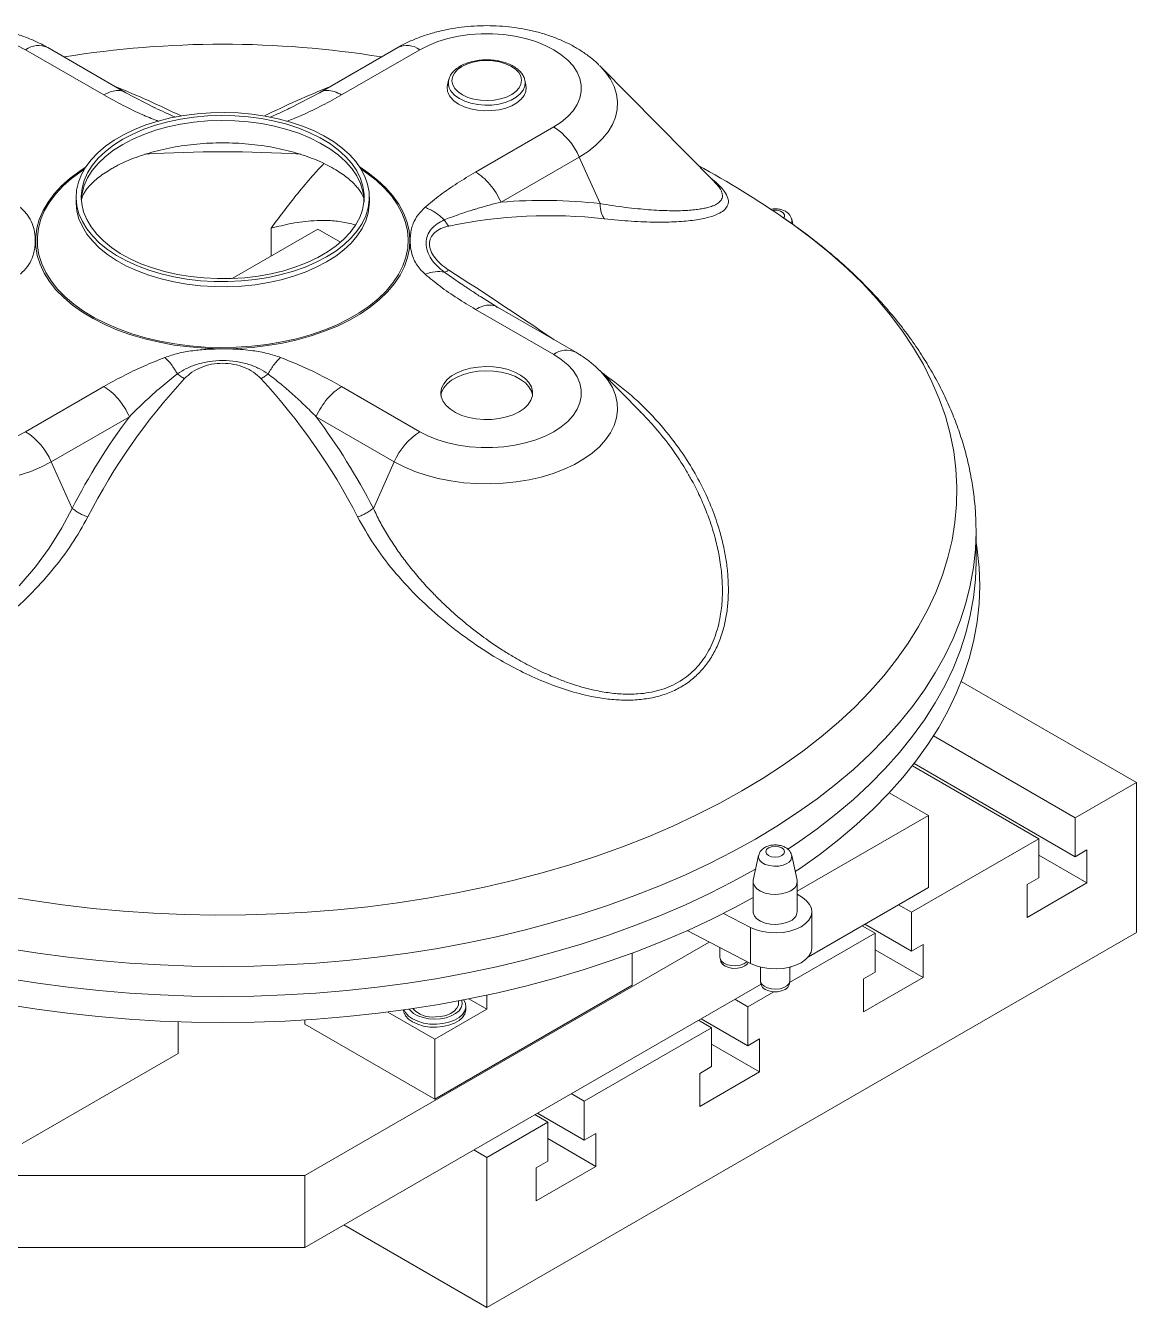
# Model space of a CAD drawing. Header units: millimetres. Extents: x -21 to 4031, y 177 to 2811.
# Drawn here: x 3017.8 to 3320, y 2146.4 to 2495.3 of the extents above; entities that cross this region are included whole.
import ezdxf

# ---------------------------------------------------------------- set-up
doc = ezdxf.new("R2010")
doc.units = ezdxf.units.MM

msp = doc.modelspace()

# ---------------------------------------------------------------- linework, layer by layer
at = {"color": 7, "linetype": 'Continuous', "lineweight": 15}
for p, q in [((3039.06, 2476.46), (3017.79, 2488.74)), ((3045.08, 2477.04), (3023.79, 2489.33)), ((3119.06, 2489.33), (3097.77, 2477.04)), ((3125.06, 2488.74), (3103.78, 2476.46)), ((3174.18, 2484.21), (3174.02, 2484.38)), ((3205.31, 2452.68), (3174.18, 2484.21)), ((3132.52, 2478.3), (3132.52, 2478.22)), ((3132.89, 2480.42), (3132.6, 2479.08)), ((3153.58, 2480.65), (3153.64, 2480.42)), ((3153.93, 2479.08), (3153.64, 2480.42)), ((3154.02, 2478.22), (3154.02, 2478.3)), ((3044.88, 2477.09), (3045.03, 2476.99)), ((3052.99, 2472.91), (3044.91, 2477.13)), ((3097.94, 2477.13), (3089.87, 2472.91)), ((3097.96, 2477.09), (3097.82, 2476.99)), ((3053.03, 2472.89), (3052.66, 2473.07)), ((3089.97, 2472.96), (3089.66, 2472.82)), ((3140.2, 2455.43), (3161.48, 2467.71)), ((3147.16, 2447.24), (3168.43, 2459.52)), ((3168.43, 2459.52), (3174.12, 2446.85)), ((3031.52, 2448.63), (3031.52, 2447.25)), ((3111.32, 2447.25), (3111.32, 2448.63)), ((3226.22, 2442.67), (3226.25, 2442.57)), ((3226.54, 2441.22), (3226.25, 2442.57)), ((3097.3, 2439.93), (3073.96, 2426.45)), ((3084.58, 2440.15), (3084.58, 2432.58)), ((3103.51, 2436.35), (3097.3, 2439.93)), ((3141.65, 2421.46), (3141.47, 2421.58)), ((3146.05, 2418.75), (3141.57, 2421.52)), ((3161.48, 2405.79), (3140.2, 2418.07)), ((3146.03, 2418.7), (3146.17, 2418.6)), ((3167.48, 2406.38), (3146.19, 2418.67)), ((3174.18, 2401.27), (3174.02, 2401.43)), ((3185.24, 2390.06), (3174.18, 2401.27)), ((3017.79, 2384.76), (3039.06, 2397.04)), ((3103.78, 2397.04), (3125.06, 2384.76)), ((3024.74, 2376.57), (3046.01, 2388.85)), ((3096.83, 2388.85), (3118.11, 2376.57)), ((3024.74, 2376.57), (3030.43, 2363.9)), ((3118.11, 2376.57), (3112.41, 2363.9)), ((3276.42, 2357.54), (3276.42, 2357.65)), ((3276.42, 2349.38), (3276.42, 2357.54)), ((3276.62, 2353.35), (3276.42, 2354.62)), ((3272.41, 2316.77), (3320.04, 2289.28)), ((3264.86, 2301.95), (3303.43, 2279.68)), ((3259.12, 2293.83), (3293.53, 2273.97)), ((3259.55, 2294.4), (3303.43, 2269.07)), ((3320.04, 2289.28), (3303.43, 2279.68)), ((3320.04, 2248.45), (3320.04, 2289.28)), ((3252.8, 2286.46), (3263.47, 2280.3)), ((3263.47, 2280.3), (3227.76, 2259.68)), ((3263.47, 2260.7), (3263.47, 2280.3)), ((3303.43, 2269.07), (3303.43, 2279.68)), ((3293.53, 2273.97), (3258.88, 2253.97)), ((3293.53, 2273.97), (3293.53, 2263.35)), ((3217.26, 2269.41), (3215.8, 2262.7)), ((3227.71, 2262.7), (3226.25, 2269.41)), ((3293.53, 2269.47), (3306.61, 2261.92)), ((3306.61, 2270.9), (3303.43, 2269.07)), ((3306.61, 2261.92), (3306.61, 2270.9)), ((3215.76, 2262.27), (3215.76, 2254.1)), ((3227.76, 2254.1), (3227.76, 2262.27)), ((3293.53, 2263.35), (3290.34, 2261.52)), ((3290.34, 2252.53), (3306.61, 2261.92)), ((3290.34, 2261.52), (3290.34, 2252.53)), ((3229.2, 2257.96), (3227.76, 2258.89)), ((3230.79, 2241.84), (3263.47, 2260.7)), ((3231.76, 2244.31), (3231.76, 2254.1)), ((3255.34, 2256.01), (3258.88, 2253.97)), ((3258.88, 2243.35), (3258.88, 2253.97)), ((3207.66, 2253.65), (3215.08, 2249.81)), ((3246.15, 2250.7), (3258.88, 2243.35)), ((3143.27, 2146.4), (3320.04, 2248.45)), ((3197.83, 2248.94), (3215.08, 2240.01)), ((3215.08, 2249.81), (3215.08, 2240.01)), ((3248.98, 2248.25), (3225.67, 2234.8)), ((3245.44, 2250.29), (3248.98, 2248.25)), ((3248.98, 2248.25), (3248.98, 2237.64)), ((3203.8, 2245.85), (3093.77, 2182.33)), ((3206.72, 2244.33), (3206.72, 2241.69)), ((3248.98, 2243.76), (3262.06, 2236.21)), ((3262.06, 2245.19), (3258.88, 2243.35)), ((3262.06, 2236.21), (3262.06, 2245.19)), ((3182.86, 2234.09), (3182.86, 2242.83)), ((3206.76, 2241.4), (3206.93, 2240.6)), ((3217.76, 2239.01), (3217.76, 2235.32)), ((3225.76, 2238.93), (3226.03, 2239.09)), ((3225.76, 2235.32), (3225.76, 2239.01)), ((3248.98, 2237.64), (3245.8, 2235.8)), ((3093.77, 2162.73), (3217.92, 2234.41)), ((3129.12, 2203.07), (3182.86, 2234.09)), ((3217.79, 2235.04), (3217.96, 2234.23)), ((3225.55, 2234.23), (3225.72, 2235.04)), ((3245.8, 2226.82), (3262.06, 2236.21)), ((3245.8, 2235.8), (3245.8, 2226.82)), ((3135.62, 2229.19), (3135.62, 2229.85)), ((3136.53, 2229.87), (3136.49, 2230.01)), ((3138.38, 2230.38), (3143.27, 2227.56)), ((3143.27, 2231.39), (3143.27, 2227.56)), ((3210.79, 2230.29), (3214.33, 2228.25)), ((3221.37, 2232.31), (3214.33, 2228.25)), ((3116.33, 2226.78), (3129.12, 2219.4)), ((3143.27, 2227.56), (3129.12, 2219.4)), ((3137.62, 2227.56), (3137.62, 2228.38)), ((3214.33, 2217.63), (3214.33, 2228.25)), ((3059.26, 2215.48), (3059.26, 2224.13)), ((3093.77, 2224.63), (3093.77, 2223.48)), ((3093.77, 2223.48), (3129.12, 2203.07)), ((3204.43, 2222.53), (3169.78, 2202.53)), ((3200.9, 2224.58), (3204.43, 2222.53)), ((3201.6, 2224.98), (3214.33, 2217.63)), ((3204.43, 2222.53), (3204.43, 2211.92)), ((3129.12, 2219.4), (3129.12, 2203.07)), ((3217.51, 2219.47), (3214.33, 2217.63)), ((3217.51, 2210.49), (3217.51, 2219.47)), ((3204.43, 2218.04), (3217.51, 2210.49)), ((3016.84, 2190.98), (3059.26, 2215.48)), ((3204.43, 2211.92), (3201.25, 2210.08)), ((3201.25, 2201.1), (3217.51, 2210.49)), ((3201.25, 2210.08), (3201.25, 2201.1)), ((3166.25, 2204.57), (3169.78, 2202.53)), ((3169.78, 2191.92), (3169.78, 2202.53)), ((3156.35, 2198.86), (3159.88, 2196.82)), ((3157.05, 2199.27), (3169.78, 2191.92)), ((3159.88, 2196.82), (3143.27, 2187.22)), ((3159.88, 2196.82), (3159.88, 2186.2)), ((3159.88, 2192.32), (3172.96, 2184.77)), ((3172.96, 2193.75), (3169.78, 2191.92)), ((3172.96, 2184.77), (3172.96, 2193.75)), ((3139.73, 2189.27), (3143.27, 2187.22)), ((3143.27, 2187.22), (3143.27, 2146.4)), ((3159.88, 2186.2), (3156.7, 2184.37)), ((3156.7, 2175.38), (3172.96, 2184.77)), ((3156.7, 2184.37), (3156.7, 2175.38)), ((3008.92, 2182.33), (3093.77, 2182.33)), ((3093.77, 2182.33), (3093.77, 2162.73)), ((3104.37, 2168.85), (3143.27, 2146.4)), ((3093.77, 2162.73), (3008.92, 2162.73))]:
    msp.add_line(p, q, dxfattribs=at)
at = {"color": 8, "linetype": 'Continuous', "lineweight": 15}
msp.add_line((3175.29, 2400.34), (3174.69, 2400.75), dxfattribs=at)
at = {"color": 7, "linetype": 'Continuous', "lineweight": 15, "flags": 128}
for points in [[(3161.48, 2467.71), (3163.54, 2469.05), (3165.31, 2470.53), (3166.75, 2472.12), (3167.85, 2473.8), (3168.6, 2475.54), (3168.97, 2477.33), (3168.97, 2479.12), (3168.6, 2480.9), (3167.85, 2482.65), (3166.75, 2484.32), (3165.31, 2485.91), (3163.54, 2487.39), (3161.48, 2488.74), (3159.15, 2489.93), (3156.59, 2490.95), (3153.84, 2491.78), (3150.93, 2492.42), (3147.91, 2492.85), (3144.82, 2493.06), (3141.71, 2493.06), (3138.62, 2492.85), (3135.6, 2492.42), (3132.7, 2491.78), (3129.94, 2490.95), (3127.38, 2489.93), (3125.06, 2488.74)], [(3017.79, 2488.74), (3015.46, 2489.93)], [(3134.58, 2478.17), (3134.01, 2479.2), (3133.8, 2480.26), (3133.95, 2481.33), (3134.46, 2482.36), (3135.31, 2483.31), (3136.47, 2484.15), (3137.88, 2484.84), (3139.5, 2485.36), (3141.27, 2485.69), (3143.12, 2485.81), (3144.97, 2485.72), (3146.75, 2485.43), (3148.4, 2484.94), (3149.86, 2484.27), (3151.06, 2483.45), (3151.96, 2482.52), (3152.52, 2481.5), (3152.74, 2480.43), (3152.58, 2479.36), (3152.07, 2478.33), (3151.22, 2477.38), (3150.07, 2476.54), (3148.65, 2475.85), (3147.03, 2475.33), (3145.26, 2475), (3143.42, 2474.88), (3141.57, 2474.97), (3139.78, 2475.26), (3138.13, 2475.75), (3136.68, 2476.42), (3135.48, 2477.24), (3134.58, 2478.17)], [(3132.89, 2480.42), (3132.92, 2480.55), (3133, 2480.81)], [(3153.93, 2479.08), (3154.01, 2478.55), (3153.9, 2477.4), (3153.43, 2476.29), (3152.62, 2475.25), (3151.49, 2474.31), (3150.07, 2473.5), (3148.43, 2472.86), (3146.61, 2472.41), (3144.67, 2472.15), (3142.69, 2472.11), (3140.73, 2472.27), (3138.85, 2472.65), (3137.13, 2473.21), (3135.61, 2473.95), (3134.35, 2474.84), (3133.4, 2475.84)], [(3099.64, 2432.34), (3096.87, 2430.89), (3093.88, 2429.59), (3090.7, 2428.46), (3087.34, 2427.51), (3083.84, 2426.74), (3080.24, 2426.17), (3076.55, 2425.79), (3072.83, 2425.61), (3069.09, 2425.64), (3065.37, 2425.86), (3061.7, 2426.29), (3058.12, 2426.91), (3054.66, 2427.73), (3051.34, 2428.73), (3048.2, 2429.9), (3045.26, 2431.24), (3042.56, 2432.73), (3040.1, 2434.36), (3037.93, 2436.12), (3036.04, 2437.98), (3034.47, 2439.94), (3033.23, 2441.98), (3032.31, 2444.07), (3031.75, 2446.2), (3031.53, 2448.36), (3031.66, 2450.52), (3032.14, 2452.66), (3032.97, 2454.77), (3034.13, 2456.82), (3035.62, 2458.8), (3037.43, 2460.69), (3039.53, 2462.47), (3041.92, 2464.14), (3044.56, 2465.66), (3047.45, 2467.04), (3050.54, 2468.26), (3053.81, 2469.3), (3057.24, 2470.16), (3060.8, 2470.83), (3064.44, 2471.31), (3068.15, 2471.59), (3071.89, 2471.66), (3075.63, 2471.54), (3079.32, 2471.21), (3082.95, 2470.68), (3086.48, 2469.96), (3089.87, 2469.05), (3093.1, 2467.97), (3096.14, 2466.71), (3098.97, 2465.29), (3101.55, 2463.73), (3103.87, 2462.04), (3105.9, 2460.23), (3107.63, 2458.31), (3109.04, 2456.31), (3110.12, 2454.24), (3110.86, 2452.13), (3111.26, 2449.98), (3111.3, 2447.82), (3110.99, 2445.67), (3110.34, 2443.54), (3109.34, 2441.46), (3108.01, 2439.44), (3106.36, 2437.51), (3104.4, 2435.67), (3102.16, 2433.94), (3099.64, 2432.34)], [(3044.2, 2464.35), (3041.7, 2462.76), (3039.48, 2461.03), (3037.55, 2459.2), (3035.94, 2457.26), (3034.67, 2455.24), (3033.73, 2453.16), (3033.15, 2451.04), (3032.93, 2448.9), (3033.06, 2446.75), (3033.55, 2444.62), (3034.4, 2442.53), (3035.59, 2440.5), (3037.12, 2438.54), (3038.97, 2436.68), (3041.12, 2434.92), (3043.55, 2433.3), (3046.24, 2431.82), (3049.17, 2430.49), (3052.31, 2429.34), (3055.62, 2428.36), (3059.09, 2427.58), (3062.66, 2426.99), (3066.32, 2426.6), (3070.03, 2426.42), (3073.75, 2426.45), (3077.45, 2426.68), (3081.09, 2427.12), (3084.64, 2427.76), (3088.07, 2428.59), (3091.34, 2429.61), (3094.43, 2430.81), (3097.3, 2432.17), (3099.93, 2433.69), (3102.3, 2435.35), (3104.37, 2437.13), (3106.14, 2439.02), (3107.58, 2441), (3108.69, 2443.05), (3109.45, 2445.15), (3109.85, 2447.29), (3109.9, 2449.44), (3109.58, 2451.58), (3108.91, 2453.69), (3107.89, 2455.75), (3106.53, 2457.75), (3104.84, 2459.67), (3102.84, 2461.48), (3100.55, 2463.17), (3097.98, 2464.72), (3095.17, 2466.13), (3092.13, 2467.37), (3088.9, 2468.43), (3085.51, 2469.31), (3081.99, 2470), (3078.36, 2470.49), (3074.68, 2470.78), (3070.96, 2470.85), (3067.25, 2470.72), (3063.57, 2470.39), (3059.97, 2469.85), (3056.48, 2469.11), (3053.12, 2468.18), (3049.94, 2467.07), (3046.96, 2465.79), (3044.2, 2464.35)], [(3108.78, 2456.73), (3111, 2455.25), (3113.54, 2453.27), (3115.79, 2451.18), (3117.72, 2448.99), (3119.34, 2446.71), (3120.61, 2444.36), (3121.54, 2441.96), (3122.12, 2439.52), (3122.34, 2437.06), (3122.21, 2434.6), (3121.72, 2432.15), (3120.88, 2429.74), (3119.69, 2427.37), (3118.16, 2425.07), (3116.3, 2422.86), (3114.13, 2420.74), (3111.66, 2418.73), (3108.91, 2416.85), (3105.89, 2415.11), (3102.63, 2413.52), (3099.16, 2412.1), (3095.49, 2410.84), (3091.65, 2409.77), (3087.67, 2408.89), (3083.57, 2408.2), (3079.39, 2407.72), (3075.15, 2407.43), (3070.89, 2407.35), (3066.63, 2407.48), (3062.41, 2407.82), (3058.24, 2408.35), (3054.18, 2409.09), (3050.23, 2410.02), (3046.43, 2411.14), (3042.8, 2412.44), (3039.38, 2413.9), (3036.18, 2415.53), (3033.23, 2417.31), (3030.54, 2419.22), (3028.15, 2421.26), (3026.05, 2423.4), (3024.28, 2425.64), (3022.83, 2427.96), (3021.73, 2430.34), (3020.97, 2432.76), (3020.57, 2435.21), (3020.53, 2437.67), (3020.84, 2440.13), (3021.51, 2442.56), (3022.52, 2444.95), (3023.88, 2447.28), (3025.58, 2449.54), (3027.59, 2451.71), (3029.92, 2453.78), (3032.53, 2455.72), (3034.07, 2456.73)], [(3125.06, 2384.76), (3127.38, 2383.57), (3129.94, 2382.55), (3132.7, 2381.72), (3135.6, 2381.08), (3138.62, 2380.65), (3141.71, 2380.44), (3144.82, 2380.44), (3147.91, 2380.65), (3150.93, 2381.08), (3153.84, 2381.72), (3156.59, 2382.55), (3159.15, 2383.57), (3161.48, 2384.76), (3163.54, 2386.11), (3165.31, 2387.58), (3166.75, 2389.17), (3167.85, 2390.85), (3168.6, 2392.6), (3168.97, 2394.38), (3168.97, 2396.17), (3168.6, 2397.96), (3167.85, 2399.7), (3166.75, 2401.38), (3165.31, 2402.97), (3163.54, 2404.44), (3161.48, 2405.79)], [(3152.11, 2390.17), (3153.47, 2391.11), (3154.54, 2392.16), (3155.29, 2393.31), (3155.7, 2394.51), (3155.74, 2395.74), (3155.43, 2396.95), (3154.76, 2398.11), (3153.77, 2399.19), (3152.47, 2400.16), (3150.91, 2400.99), (3149.13, 2401.65), (3147.18, 2402.13), (3145.12, 2402.41), (3143, 2402.49), (3140.89, 2402.36), (3138.85, 2402.03), (3136.94, 2401.5), (3135.21, 2400.79), (3133.71, 2399.93), (3132.49, 2398.93), (3131.57, 2397.82), (3130.99, 2396.65), (3130.77, 2395.43), (3130.9, 2394.21), (3131.39, 2393.02), (3132.23, 2391.89), (3133.38, 2390.86), (3134.81, 2389.96), (3136.49, 2389.21), (3138.36, 2388.64), (3140.37, 2388.26), (3142.47, 2388.07), (3144.59, 2388.1), (3146.67, 2388.33), (3148.66, 2388.77), (3150.48, 2389.38), (3152.11, 2390.17)], [(3130.81, 2394.7), (3130.99, 2395.5), (3131.57, 2396.68), (3132.49, 2397.79), (3133.71, 2398.78), (3135.21, 2399.65), (3136.94, 2400.36), (3138.85, 2400.88), (3140.89, 2401.22), (3143, 2401.35), (3145.12, 2401.27), (3147.18, 2400.99), (3149.13, 2400.51), (3150.91, 2399.84), (3152.47, 2399.01), (3153.77, 2398.05), (3154.76, 2396.97), (3155.43, 2395.8), (3155.73, 2394.7)], [(3015.46, 2383.57), (3017.79, 2384.76)], [(3227.2, 2265.03), (3228.62, 2265.99), (3233.99, 2269.8), (3239.08, 2273.74), (3243.88, 2277.8), (3248.39, 2281.97), (3252.6, 2286.24), (3256.49, 2290.62), (3260.07, 2295.07), (3263.33, 2299.62), (3266.26, 2304.23), (3268.86, 2308.91), (3271.12, 2313.65), (3273.04, 2318.44), (3274.61, 2323.27), (3275.84, 2328.14), (3276.72, 2333.02), (3277.25, 2337.93), (3277.42, 2342.85), (3277.25, 2347.76), (3276.72, 2352.67), (3276.62, 2353.35)], [(3225.22, 2271.13), (3227.86, 2272.89), (3233.2, 2276.69), (3238.26, 2280.61), (3243.04, 2284.65), (3247.53, 2288.8), (3251.72, 2293.05), (3255.59, 2297.4), (3259.16, 2301.84), (3262.4, 2306.36), (3265.32, 2310.95), (3267.9, 2315.61), (3270.15, 2320.33), (3272.06, 2325.09), (3273.63, 2329.9), (3274.85, 2334.74), (3275.72, 2339.6), (3276.25, 2344.49), (3276.42, 2349.38)], [(3223.56, 2269.39), (3224.12, 2269.87), (3224.31, 2270.43), (3224.12, 2271), (3223.56, 2271.48), (3222.73, 2271.8), (3221.76, 2271.91), (3220.78, 2271.8), (3219.95, 2271.48), (3219.39, 2271), (3219.2, 2270.43), (3219.39, 2269.87), (3219.95, 2269.39), (3220.78, 2269.07), (3221.76, 2268.96), (3222.73, 2269.07), (3223.56, 2269.39)], [(3012.93, 2235.95), (3021.1, 2234.65), (3029.36, 2233.55), (3037.68, 2232.65), (3046.07, 2231.94), (3054.5, 2231.44), (3062.95, 2231.13), (3071.42, 2231.03), (3079.9, 2231.13), (3088.35, 2231.44), (3096.78, 2231.94), (3105.17, 2232.65), (3113.49, 2233.55), (3121.75, 2234.65), (3129.92, 2235.95), (3137.99, 2237.45), (3145.94, 2239.13), (3153.77, 2241), (3161.46, 2243.06), (3168.99, 2245.3), (3176.36, 2247.71), (3183.55, 2250.3), (3190.54, 2253.06), (3197.34, 2255.99), (3203.92, 2259.07), (3210.27, 2262.31), (3216.38, 2265.7), (3216.46, 2265.74)], [(3226, 2259.82), (3224.81, 2259.29), (3223.43, 2258.94), (3221.94, 2258.81), (3220.45, 2258.89), (3219.03, 2259.18), (3217.79, 2259.67), (3216.79, 2260.32), (3216.11, 2261.1), (3215.78, 2261.94), (3215.8, 2262.7)], [(3012.64, 2228.87), (3020.85, 2227.56), (3029.15, 2226.45), (3037.52, 2225.55), (3045.94, 2224.84), (3054.41, 2224.33), (3062.91, 2224.03), (3071.42, 2223.92), (3079.94, 2224.03), (3088.44, 2224.33), (3096.9, 2224.84), (3105.33, 2225.55), (3113.7, 2226.45), (3121.99, 2227.56), (3130.2, 2228.87), (3138.31, 2230.37), (3146.31, 2232.06), (3154.17, 2233.94), (3161.9, 2236.01), (3169.47, 2238.26), (3176.87, 2240.69), (3184.1, 2243.29), (3191.13, 2246.06), (3197.95, 2249), (3204.56, 2252.1), (3210.94, 2255.35), (3215.76, 2257.99)], [(3215.08, 2249.81), (3216.6, 2249.16), (3218.31, 2248.68), (3220.14, 2248.41), (3222.03, 2248.33), (3223.9, 2248.47), (3225.71, 2248.8), (3227.37, 2249.33), (3228.83, 2250.02), (3230.03, 2250.86), (3230.94, 2251.82), (3231.52, 2252.86), (3231.75, 2253.95), (3231.62, 2255.04), (3231.14, 2256.09), (3230.32, 2257.08), (3229.2, 2257.96)], [(3215.76, 2254.1), (3215.78, 2253.78), (3216.11, 2252.93), (3216.79, 2252.16), (3217.79, 2251.51), (3219.03, 2251.02), (3220.45, 2250.72), (3221.94, 2250.64), (3223.43, 2250.78), (3224.81, 2251.12), (3226, 2251.65)], [(3215.08, 2240.01), (3216.6, 2239.36), (3218.31, 2238.89), (3220.14, 2238.61), (3222.03, 2238.53), (3223.9, 2238.67), (3225.71, 2239), (3227.37, 2239.53), (3228.83, 2240.22), (3230.03, 2241.07), (3230.94, 2242.02), (3231.52, 2243.06), (3231.75, 2244.15), (3231.76, 2244.31)], [(3206.72, 2241.69), (3206.78, 2241.32), (3207.14, 2240.66), (3207.83, 2240.1), (3208.77, 2239.68), (3209.89, 2239.43), (3211.08, 2239.39), (3212.24, 2239.55), (3213.26, 2239.91), (3214.06, 2240.42), (3214.14, 2240.49)], [(3214.43, 2240.34), (3214.19, 2239.94), (3213.52, 2239.37), (3212.58, 2238.94), (3211.46, 2238.71), (3210.26, 2238.68), (3209.11, 2238.87), (3208.12, 2239.26), (3207.38, 2239.8), (3206.97, 2240.45), (3206.93, 2240.6)], [(3217.76, 2235.32), (3217.78, 2235.06), (3218.09, 2234.4), (3218.72, 2233.82), (3219.63, 2233.37), (3220.72, 2233.09), (3221.9, 2233.02), (3223.08, 2233.14), (3224.13, 2233.47), (3224.97, 2233.95), (3225.53, 2234.56), (3225.75, 2235.24), (3225.76, 2235.32)], [(3225.55, 2234.23), (3225.53, 2234.16), (3225.16, 2233.5), (3224.46, 2232.95), (3223.49, 2232.54), (3222.35, 2232.33), (3221.16, 2232.33), (3220.02, 2232.54), (3219.05, 2232.95), (3218.35, 2233.5), (3217.98, 2234.16), (3217.96, 2234.23)], [(3137.07, 2230.12), (3137.52, 2229.15), (3137.61, 2228.12), (3137.33, 2227.11), (3136.7, 2226.15), (3135.73, 2225.29), (3134.47, 2224.56), (3132.98, 2224.01), (3131.32, 2223.64), (3129.57, 2223.48), (3127.8, 2223.53), (3126.08, 2223.8), (3124.5, 2224.26), (3123.11, 2224.91), (3122, 2225.7), (3121.19, 2226.62), (3120.8, 2227.39)], [(3122.16, 2227.59), (3122.48, 2227.19), (3123.38, 2226.41), (3124.55, 2225.76), (3125.94, 2225.27), (3127.47, 2224.97), (3129.08, 2224.86), (3130.7, 2224.96), (3132.24, 2225.25), (3133.63, 2225.73), (3134.81, 2226.37), (3135.73, 2227.15), (3136.34, 2228.01), (3136.61, 2228.94), (3136.53, 2229.87)], [(3120.63, 2227.37), (3120.73, 2226.79), (3121.19, 2225.8), (3122, 2224.89), (3123.11, 2224.09), (3124.5, 2223.45), (3126.08, 2222.98), (3127.8, 2222.71), (3129.57, 2222.66), (3131.32, 2222.82), (3132.98, 2223.19), (3134.47, 2223.75), (3135.73, 2224.47), (3136.7, 2225.33), (3137.33, 2226.29), (3137.61, 2227.3), (3137.62, 2227.56)], [(3129.29, 2225.44), (3130.78, 2225.57), (3132.19, 2225.88), (3133.43, 2226.38), (3134.43, 2227.03), (3135.16, 2227.8), (3135.55, 2228.64), (3135.62, 2229.19)]]:
    msp.add_lwpolyline(points, dxfattribs=at)
at = {"color": 8, "linetype": 'Continuous', "lineweight": 15, "flags": 128}
for points in [[(3168.43, 2459.52), (3170.84, 2461.06), (3172.98, 2462.74), (3174.81, 2464.53), (3176.31, 2466.42), (3177.48, 2468.39), (3178.29, 2470.42), (3178.75, 2472.49), (3178.84, 2474.57), (3178.56, 2476.64), (3177.93, 2478.69), (3176.94, 2480.69), (3175.6, 2482.62), (3174.18, 2484.21)], [(3153.64, 2480.42), (3153.71, 2479.91), (3153.61, 2478.79), (3153.15, 2477.71), (3152.36, 2476.7), (3151.26, 2475.78), (3149.89, 2475), (3148.29, 2474.38), (3146.52, 2473.93), (3144.63, 2473.69), (3142.71, 2473.64), (3140.8, 2473.81), (3138.97, 2474.17), (3137.29, 2474.72), (3135.82, 2475.44), (3134.6, 2476.3), (3133.67, 2477.27)], [(3109.91, 2447.94), (3109.9, 2448.05), (3109.58, 2450.19), (3108.91, 2452.31), (3107.89, 2454.37), (3106.53, 2456.37), (3104.84, 2458.28), (3102.84, 2460.09), (3100.55, 2461.78), (3097.98, 2463.34), (3095.17, 2464.74), (3092.13, 2465.98), (3088.9, 2467.05), (3085.51, 2467.93), (3081.99, 2468.62), (3078.36, 2469.11), (3074.68, 2469.39), (3070.96, 2469.47), (3067.25, 2469.34), (3063.57, 2469.01), (3059.97, 2468.47), (3056.48, 2467.73), (3053.12, 2466.8), (3049.94, 2465.69), (3046.96, 2464.41), (3044.2, 2462.96)], [(3044.2, 2462.96), (3041.7, 2461.37), (3039.48, 2459.65), (3037.55, 2457.81), (3035.94, 2455.88), (3034.67, 2453.86), (3033.73, 2451.78), (3033.15, 2449.66), (3032.94, 2447.94)], [(3109.11, 2456.2), (3110.65, 2455.16), (3113.17, 2453.2), (3115.39, 2451.12), (3117.31, 2448.95), (3118.91, 2446.69), (3120.17, 2444.36), (3121.1, 2441.98), (3121.67, 2439.56), (3121.89, 2437.13), (3121.76, 2434.69), (3121.27, 2432.26), (3120.44, 2429.87), (3119.26, 2427.53), (3117.74, 2425.25), (3115.9, 2423.05), (3113.75, 2420.95), (3111.3, 2418.96), (3108.58, 2417.1), (3105.59, 2415.37), (3102.36, 2413.8), (3098.91, 2412.38), (3095.27, 2411.14), (3091.47, 2410.08), (3087.52, 2409.21), (3083.46, 2408.53), (3079.32, 2408.04), (3075.12, 2407.76), (3070.9, 2407.69), (3066.67, 2407.81), (3062.49, 2408.14), (3058.36, 2408.68), (3054.33, 2409.41), (3050.41, 2410.33), (3046.65, 2411.44), (3043.06, 2412.72), (3039.66, 2414.18), (3036.49, 2415.79), (3033.57, 2417.55), (3030.91, 2419.45), (3028.53, 2421.47), (3026.46, 2423.59), (3024.7, 2425.81), (3023.26, 2428.11), (3022.17, 2430.46), (3021.42, 2432.87), (3021.02, 2435.3), (3020.98, 2437.74), (3021.29, 2440.17), (3021.95, 2442.58), (3022.96, 2444.95), (3024.31, 2447.26), (3025.99, 2449.5), (3027.98, 2451.65), (3030.28, 2453.7), (3032.88, 2455.63), (3033.74, 2456.2)], [(3099.64, 2430.96), (3096.87, 2429.51), (3093.88, 2428.21), (3090.7, 2427.08), (3087.34, 2426.13), (3083.84, 2425.36), (3080.24, 2424.78), (3076.55, 2424.41), (3072.83, 2424.23), (3069.09, 2424.25), (3065.37, 2424.48), (3061.7, 2424.91), (3058.12, 2425.53), (3054.66, 2426.35), (3051.34, 2427.35), (3048.2, 2428.52), (3045.26, 2429.86), (3042.56, 2431.35), (3040.1, 2432.98), (3037.93, 2434.73), (3036.04, 2436.6), (3034.47, 2438.56), (3033.23, 2440.59), (3032.31, 2442.69), (3031.75, 2444.82), (3031.53, 2446.98), (3031.52, 2447.25)], [(3111.32, 2447.27), (3111.3, 2446.44), (3110.99, 2444.29), (3110.34, 2442.16), (3109.34, 2440.08), (3108.01, 2438.06), (3106.36, 2436.12), (3104.4, 2434.28), (3102.16, 2432.56), (3099.64, 2430.96)], [(3011.68, 2258.46), (3019.71, 2257.12), (3027.84, 2255.96), (3036.04, 2255.01), (3044.31, 2254.25), (3052.62, 2253.7), (3060.97, 2253.34), (3069.33, 2253.19), (3077.7, 2253.24), (3086.06, 2253.49), (3094.39, 2253.95), (3102.68, 2254.6), (3110.92, 2255.46), (3119.08, 2256.51), (3127.17, 2257.76), (3135.15, 2259.21), (3143.03, 2260.85), (3150.77, 2262.67), (3158.38, 2264.68), (3165.84, 2266.88), (3173.13, 2269.25), (3180.24, 2271.79), (3187.16, 2274.51), (3193.88, 2277.39), (3200.39, 2280.43), (3206.66, 2283.62), (3212.7, 2286.97), (3218.5, 2290.45), (3224.03, 2294.08), (3229.3, 2297.83), (3234.29, 2301.71), (3238.99, 2305.71), (3243.4, 2309.81), (3247.51, 2314.02), (3251.31, 2318.33), (3254.79, 2322.72), (3257.95, 2327.19), (3260.79, 2331.74), (3263.29, 2336.35), (3265.46, 2341.01), (3267.28, 2345.73), (3268.76, 2350.48), (3269.9, 2355.27), (3270.69, 2360.08), (3271.13, 2364.9), (3271.21, 2369.73), (3270.95, 2374.56), (3270.34, 2379.38), (3269.38, 2384.18), (3268.07, 2388.95), (3266.41, 2393.69), (3264.42, 2398.38), (3262.08, 2403.02), (3259.41, 2407.6), (3256.41, 2412.11), (3253.09, 2416.54), (3249.45, 2420.89), (3245.49, 2425.15), (3241.23, 2429.31), (3236.67, 2433.36), (3231.83, 2437.3), (3226.7, 2441.11), (3224.51, 2442.65)], [(3224.28, 2443.83), (3223.93, 2444.37), (3223.25, 2444.79), (3222.34, 2445.03), (3221.34, 2445.05), (3221.02, 2445.01)], [(3224.05, 2442.94), (3224.25, 2443.26), (3224.28, 2443.83)], [(3226.25, 2442.57), (3226.25, 2441.93), (3226.11, 2441.53)], [(3118.11, 2376.57), (3120.78, 2375.18), (3123.69, 2373.95), (3126.79, 2372.89), (3130.07, 2372.02), (3133.48, 2371.35), (3136.99, 2370.88), (3140.56, 2370.62), (3144.17, 2370.56), (3147.76, 2370.72), (3151.31, 2371.09), (3154.78, 2371.66), (3158.12, 2372.43), (3161.32, 2373.4), (3164.33, 2374.54), (3167.12, 2375.86), (3169.67, 2377.33), (3171.95, 2378.94), (3173.93, 2380.68), (3175.6, 2382.52), (3176.94, 2384.45), (3177.93, 2386.45), (3178.56, 2388.5), (3178.84, 2390.58), (3178.75, 2392.66), (3178.29, 2394.72), (3177.48, 2396.75), (3176.31, 2398.72), (3174.81, 2400.61), (3174.18, 2401.27)], [(3016.06, 2372.89), (3019.16, 2373.95), (3022.07, 2375.18), (3024.74, 2376.57)], [(3016.05, 2342.76), (3020.49, 2347.95), (3024.23, 2353.02), (3027.68, 2358.55), (3030.43, 2363.9), (3030.43, 2363.9)], [(3216.38, 2273.86), (3222.25, 2277.39), (3227.86, 2281.06), (3233.2, 2284.85), (3238.26, 2288.78), (3243.04, 2292.81), (3247.53, 2296.96), (3251.72, 2301.22), (3255.59, 2305.57), (3259.16, 2310), (3262.4, 2314.52), (3265.32, 2319.12), (3267.9, 2323.77), (3270.15, 2328.49), (3272.06, 2333.26), (3273.63, 2338.06), (3274.85, 2342.9), (3275.72, 2347.77), (3276.25, 2352.65), (3276.42, 2357.54)], [(3012.93, 2244.12), (3021.1, 2242.82), (3029.36, 2241.72), (3037.68, 2240.81), (3046.07, 2240.11), (3054.5, 2239.6), (3062.95, 2239.3), (3071.42, 2239.2), (3079.9, 2239.3), (3088.35, 2239.6), (3096.78, 2240.11), (3105.17, 2240.81), (3113.49, 2241.72), (3121.75, 2242.82), (3129.92, 2244.12), (3137.99, 2245.61), (3145.94, 2247.29), (3153.77, 2249.17), (3161.46, 2251.22), (3168.99, 2253.46), (3176.36, 2255.88), (3183.55, 2258.47), (3190.54, 2261.23), (3197.34, 2264.15), (3203.92, 2267.24), (3210.27, 2270.47), (3216.38, 2273.86)], [(3224.96, 2267.24), (3223.93, 2266.79), (3222.72, 2266.53), (3221.43, 2266.48), (3220.17, 2266.64), (3219.04, 2266.99), (3218.13, 2267.52), (3217.51, 2268.17), (3217.24, 2268.9), (3217.26, 2269.41)]]:
    msp.add_lwpolyline(points, dxfattribs=at)
at = {"color": 8, "linetype": 'Continuous', "lineweight": 15}
for centre, radius, start, end in [((3021.28, 2484.07), 5.83, 64.5146, 126.8079), ((3121.56, 2484.07), 5.83, 53.1919, 115.4863), ((2941.96, 2230.45), 267.73, 63.8173, 68.0273), ((3200.89, 2230.46), 267.73, 111.9726, 116.1827), ((3136.63, 2479.68), 3.81, 168.688, 219.0825), ((2450.34, 1366.1), 1263, 55.72283, 57.28381), ((3164.97, 2401.12), 5.83, 64.5095, 126.8082), ((3224.23, 2269.14), 2.04, 290.9927, 7.6095)]:
    msp.add_arc(centre, radius, start, end, dxfattribs=at)
at = {"color": 7, "linetype": 'Continuous', "lineweight": 15}
for centre, radius, start, end in [((3071.42, 2220.24), 270, 80.7959, 99.2041), ((3136.44, 2478.31), 3.92, 168.688, 219.0825), ((3151.75, 2452.42), 18.12, 23.0779, 57.5576), ((3071.42, 2107.48), 353.47, 86.5478, 93.444), ((3071.42, 2220.24), 270, 55.4597, 61.3585), ((3158.66, 2310.62), 137.1, 83.5274, 94.8148), ((3160.21, 2311.03), 132.54, 83.4692, 101.8632), ((3184.62, 2284.85), 168.38, 137.2229, 152.8969), ((2958.23, 2284.85), 168.38, 27.1031, 42.7771), ((3188.53, 2282.51), 177.81, 143.2709, 152.76), ((2954.32, 2282.51), 177.81, 27.24, 36.7292), ((3008.07, 2369.47), 18.12, 23.0779, 57.5576), ((3134.78, 2369.47), 18.12, 122.4424, 156.922), ((3224.97, 2262.38), 2.76, 291.887, 6.7151), ((3224.87, 2254.32), 2.89, 292.8858, 355.7944), ((3128.5, 2232.74), 7.34, 223.0232, 276.1506)]:
    msp.add_arc(centre, radius, start, end, dxfattribs=at)
for points, knots in [([(3023.79, 2489.33), (3023.26, 2489.63), (3021.8, 2490.44), (3019.28, 2491.6), (3016.19, 2492.75), (3012.97, 2493.69), (3009.65, 2494.42), (3006.26, 2494.93), (3002.82, 2495.23), (2999.36, 2495.33), (2995.9, 2495.21), (2992.46, 2494.88), (2989.08, 2494.33), (2985.75, 2493.57), (2982.52, 2492.6), (2979.4, 2491.4), (2976.43, 2489.97), (2973.63, 2488.31), (2971.08, 2486.48), (2969.6, 2485.09), (2968.89, 2484.42)], [0, 0, 0, 0, 0.032696, 0.089614, 0.146526, 0.203357, 0.259982, 0.316384, 0.372612, 0.428754, 0.484916, 0.541192, 0.597685, 0.654513, 0.711782, 0.769568, 0.827875, 0.886587, 0.945262, 1, 1, 1, 1]), ([(3173.95, 2484.41), (3173.76, 2484.61), (3172.92, 2485.5), (3171.18, 2486.9), (3168.74, 2488.62), (3166.05, 2490.16), (3163.14, 2491.52), (3160.07, 2492.68), (3156.85, 2493.64), (3153.54, 2494.38), (3150.15, 2494.91), (3146.71, 2495.22), (3143.26, 2495.33), (3139.8, 2495.22), (3136.36, 2494.9), (3132.97, 2494.37), (3129.64, 2493.63), (3126.4, 2492.66), (3123.28, 2491.48), (3120.84, 2490.33), (3119.48, 2489.57), (3119.06, 2489.33)], [0, 0, 0, 0, 0.015578, 0.068784, 0.123453, 0.179303, 0.235909, 0.292817, 0.349655, 0.40629, 0.462701, 0.518935, 0.575076, 0.631229, 0.687492, 0.743965, 0.800765, 0.858001, 0.91575, 0.974023, 1, 1, 1, 1]), ([(3153.55, 2480.69), (3153.54, 2480.76), (3153.45, 2481.21), (3153.01, 2481.99), (3152.23, 2482.99), (3151.15, 2483.88), (3149.83, 2484.64), (3148.3, 2485.26), (3146.62, 2485.7), (3144.84, 2485.96), (3143.02, 2486.03), (3141.2, 2485.91), (3139.45, 2485.6), (3137.8, 2485.11), (3136.31, 2484.44), (3135.02, 2483.61), (3133.99, 2482.64), (3133.31, 2481.71), (3133.12, 2481.08), (3133.06, 2480.87)], [0, 0, 0, 0, 0.011423, 0.070497, 0.130968, 0.193383, 0.257161, 0.321422, 0.385592, 0.449604, 0.513518, 0.577436, 0.641453, 0.705677, 0.770229, 0.83518, 0.900384, 0.96501, 1, 1, 1, 1]), ([(3041.22, 2456.37), (3041.59, 2456.58), (3042.65, 2457.18), (3044.62, 2458.14), (3047.16, 2459.21), (3049.92, 2460.19), (3052.88, 2461.07), (3056.01, 2461.82), (3059.28, 2462.44), (3062.66, 2462.91), (3066.13, 2463.23), (3069.64, 2463.39), (3073.18, 2463.39), (3076.7, 2463.23), (3080.17, 2462.91), (3083.57, 2462.44), (3086.85, 2461.82), (3090, 2461.06), (3092.97, 2460.18), (3095.75, 2459.19), (3098.31, 2458.11), (3100.63, 2456.96), (3102.69, 2455.76), (3104.49, 2454.55), (3106, 2453.35), (3107.24, 2452.18), (3108.21, 2451.08), (3108.93, 2450.08), (3109.43, 2449.2), (3109.74, 2448.44), (3109.9, 2447.8), (3109.91, 2447.44), (3109.92, 2447.25)], [0, 0, 0, 0, 0.017093, 0.049723, 0.082579, 0.115703, 0.149087, 0.182706, 0.216531, 0.250522, 0.284643, 0.318851, 0.353107, 0.387368, 0.42158, 0.455702, 0.489694, 0.523515, 0.557129, 0.590502, 0.623607, 0.656428, 0.688968, 0.721258, 0.753368, 0.785431, 0.8176, 0.850176, 0.883661, 0.918886, 0.957363, 1, 1, 1, 1]), ([(3033.05, 2448.18), (3033.12, 2448.39), (3033.25, 2448.81), (3033.65, 2449.63), (3034.26, 2450.59), (3035.12, 2451.66), (3036.27, 2452.83), (3037.69, 2454.04), (3039.32, 2455.23), (3040.6, 2456), (3041.22, 2456.37)], [0, 0, 0, 0, 0.13632, 0.26545, 0.387301, 0.516141, 0.640678, 0.763325, 0.885515, 1, 1, 1, 1]), ([(3098.97, 2457.75), (3098.09, 2456.83), (3095.83, 2454.44), (3092.32, 2450.24), (3088.39, 2445.29), (3085.85, 2441.86), (3084.58, 2440.15)], [0, 0, 0, 0, 0.171713, 0.444937, 0.722444, 1, 1, 1, 1]), ([(3126.49, 2445.85), (3127.83, 2446.96), (3130.55, 2449.23), (3135.18, 2452.42), (3138.54, 2454.43), (3140.2, 2455.43)], [0, 0, 0, 0, 0.326499, 0.665537, 1, 1, 1, 1]), ([(3140.2, 2455.43), (3140.88, 2454.98), (3142.24, 2454.09), (3144.16, 2452.12), (3145.87, 2449.82), (3146.73, 2448.1), (3147.16, 2447.24)], [0, 0, 0, 0, 0.25, 0.5, 0.75, 1, 1, 1, 1]), ([(3016.36, 2445.85), (3017.05, 2445.16), (3018.43, 2443.78), (3019.66, 2441.48), (3020.29, 2439.13), (3020.45, 2437.01), (3020.35, 2435.15), (3020.09, 2433.57), (3019.51, 2431.73), (3018.42, 2429.71), (3017.04, 2428.33), (3016.36, 2427.65)], [0, 0, 0, 0, 0.125079, 0.250427, 0.375314, 0.500104, 0.583811, 0.668211, 0.750084, 0.876914, 1, 1, 1, 1]), ([(3126.49, 2427.65), (3126.02, 2428.1), (3125.08, 2429), (3124.03, 2430.47), (3123.12, 2432.26), (3122.56, 2434.38), (3122.4, 2436.49), (3122.49, 2438.35), (3122.75, 2439.93), (3123.34, 2441.76), (3124.43, 2443.79), (3125.81, 2445.17), (3126.49, 2445.85)], [0, 0, 0, 0, 0.082001, 0.165158, 0.250608, 0.375502, 0.500221, 0.583909, 0.668283, 0.750138, 0.876936, 1, 1, 1, 1]), ([(3126.49, 2445.85), (3127.41, 2445.44), (3129.26, 2444.61), (3130.9, 2443.17), (3131.72, 2442.44)], [0, 0, 0, 0, 0.5, 1, 1, 1, 1]), ([(3131.72, 2442.44), (3132.31, 2442.67), (3133.54, 2443.14), (3135.37, 2443.8), (3137.3, 2444.45), (3138.87, 2444.95), (3140.39, 2445.41), (3141.97, 2445.88), (3144.3, 2446.53), (3146.12, 2446.98), (3147.16, 2447.24)], [0, 0, 0, 0, 0.119018, 0.249738, 0.365552, 0.500362, 0.556108, 0.657838, 0.805719, 1, 1, 1, 1]), ([(3175.29, 2442.71), (3175.11, 2442.97), (3174.77, 2443.48), (3174.41, 2444.49), (3174.17, 2445.62), (3174.13, 2446.44), (3174.12, 2446.85)], [0, 0, 0, 0, 0.25, 0.5, 0.749999, 1, 1, 1, 1]), ([(3131.72, 2428.19), (3131.03, 2428.74), (3129.62, 2429.87), (3128.06, 2431.82), (3127.01, 2433.94), (3126.65, 2436.11), (3127.01, 2438.15), (3128.06, 2439.91), (3129.62, 2441.37), (3131.03, 2442.09), (3131.72, 2442.44)], [0, 0, 0, 0, 0.11469, 0.235986, 0.36498, 0.500149, 0.635512, 0.764611, 0.885526, 1, 1, 1, 1]), ([(3131.72, 2442.44), (3131.91, 2442.12), (3132.28, 2441.46), (3132.74, 2440.98), (3132.96, 2440.74)], [0, 0, 0, 0, 0.5, 1, 1, 1, 1]), ([(3226.2, 2442.75), (3226.1, 2443.01), (3225.9, 2443.56), (3225.31, 2444.24), (3224.53, 2444.8), (3223.55, 2445.21), (3222.42, 2445.44), (3221.32, 2445.47), (3220.65, 2445.32), (3220.37, 2445.26)], [0, 0, 0, 0, 0.125985, 0.2595704, 0.3997909, 0.552511, 0.7150953, 0.879725, 1, 1, 1, 1]), ([(3276.42, 2357.67), (3276.39, 2359.31), (3276.33, 2362.64), (3275.85, 2367.65), (3275.07, 2372.69), (3273.97, 2377.71), (3272.56, 2382.69), (3270.84, 2387.63), (3268.81, 2392.52), (3266.47, 2397.36), (3263.83, 2402.14), (3260.87, 2406.85), (3257.62, 2411.49), (3254.06, 2416.05), (3250.2, 2420.51), (3246.05, 2424.88), (3241.62, 2429.13), (3236.92, 2433.27), (3231.94, 2437.27), (3227.59, 2440.54), (3224.8, 2442.42), (3223.85, 2443.06)], [0, 0, 0, 0, 0.050194, 0.102109, 0.154074, 0.206169, 0.258471, 0.311046, 0.363953, 0.417236, 0.470926, 0.525037, 0.579569, 0.634507, 0.689824, 0.745481, 0.801433, 0.857631, 0.914027, 0.970571, 1, 1, 1, 1]), ([(3107.5, 2441.08), (3106.2, 2441.39), (3103.58, 2442.03), (3099.82, 2442.3), (3095.33, 2442.22), (3090.21, 2441.55), (3086.45, 2440.62), (3084.58, 2440.15)], [0, 0, 0, 0, 0.15505, 0.312734, 0.470281, 0.735066, 1, 1, 1, 1]), ([(3132.96, 2428.73), (3132.2, 2429.27), (3130.68, 2430.34), (3129, 2432.17), (3127.94, 2434.05), (3127.57, 2435.89), (3127.93, 2437.58), (3129.01, 2439), (3130.67, 2440.12), (3132.2, 2440.53), (3132.96, 2440.74)], [0, 0, 0, 0, 0.124708, 0.249714, 0.374775, 0.499923, 0.624797, 0.749778, 0.875009, 1, 1, 1, 1]), ([(3126.49, 2427.65), (3127.41, 2427.94), (3129.26, 2428.5), (3130.9, 2428.3), (3131.72, 2428.19)], [0, 0, 0, 0, 0.5, 1, 1, 1, 1]), ([(3131.72, 2428.19), (3131.91, 2428.23), (3132.28, 2428.31), (3132.74, 2428.59), (3132.96, 2428.73)], [0, 0, 0, 0, 0.5, 1, 1, 1, 1]), ([(3140.2, 2418.07), (3138.54, 2419.07), (3135.18, 2421.08), (3130.56, 2424.26), (3127.83, 2426.54), (3126.49, 2427.65)], [0, 0, 0, 0, 0.33412, 0.673177, 1, 1, 1, 1]), ([(3039.06, 2397.04), (3040.8, 2398.01), (3044.29, 2399.95), (3049.81, 2402.62), (3053.74, 2404.19), (3055.67, 2404.96)], [0, 0, 0, 0, 0.335133, 0.674179, 1, 1, 1, 1]), ([(3055.67, 2404.96), (3056.86, 2405.36), (3059.25, 2406.16), (3063.22, 2406.87), (3067.31, 2407.23), (3070.98, 2407.32), (3074.2, 2407.27), (3076.94, 2407.12), (3080.11, 2406.78), (3083.63, 2406.15), (3086.01, 2405.35), (3087.18, 2404.96)], [0, 0, 0, 0, 0.125078, 0.250427, 0.375314, 0.500104, 0.583811, 0.66821, 0.750083, 0.876914, 1, 1, 1, 1]), ([(3055.67, 2404.96), (3056.27, 2404.36), (3057.47, 2403.17), (3058.55, 2401.4), (3059.08, 2400.51)], [0, 0, 0, 0, 0.5000001, 1, 1, 1, 1]), ([(3059.08, 2400.51), (3059.86, 2401.01), (3061.47, 2402.02), (3064.42, 2403.17), (3067.78, 2403.96), (3071.43, 2404.23), (3075.08, 2403.95), (3078.44, 2403.17), (3081.38, 2402.02), (3082.99, 2401), (3083.76, 2400.51)], [0, 0, 0, 0, 0.114753, 0.235943, 0.364914, 0.500127, 0.635495, 0.764604, 0.885522, 1, 1, 1, 1]), ([(3087.18, 2404.96), (3086.58, 2404.36), (3085.37, 2403.17), (3084.3, 2401.4), (3083.76, 2400.51)], [0, 0, 0, 0, 0.5, 1, 1, 1, 1]), ([(3087.18, 2404.96), (3089.11, 2404.19), (3093.03, 2402.62), (3098.56, 2399.95), (3102.05, 2398.01), (3103.78, 2397.04)], [0, 0, 0, 0, 0.325464, 0.664476, 1, 1, 1, 1]), ([(3173.94, 2401.46), (3173.71, 2401.7), (3172.83, 2402.63), (3171.04, 2404.06), (3169.08, 2405.44), (3167.84, 2406.17), (3167.48, 2406.38)], [0, 0, 0, 0, 0.125225, 0.481193, 0.846861, 1, 1, 1, 1]), ([(3046.01, 2388.85), (3047.43, 2390.26), (3050.22, 2393.02), (3054.57, 2396.91), (3057.59, 2399.32), (3059.08, 2400.51)], [0, 0, 0, 0, 0.343706, 0.675102, 1, 1, 1, 1]), ([(3059.08, 2400.51), (3059.4, 2400.26), (3060.03, 2399.76), (3060.69, 2399.39), (3061.02, 2399.21)], [0, 0, 0, 0, 0.499999, 1, 1, 1, 1]), ([(3061.02, 2399.21), (3061.67, 2399.81), (3062.95, 2401.02), (3065.51, 2402.34), (3068.37, 2403.2), (3071.42, 2403.48), (3074.47, 2403.19), (3077.34, 2402.35), (3079.89, 2401.02), (3081.18, 2399.81), (3081.82, 2399.21)], [0, 0, 0, 0, 0.124768, 0.249866, 0.37487, 0.499782, 0.624942, 0.749867, 0.874863, 1, 1, 1, 1]), ([(3083.76, 2400.51), (3083.45, 2400.26), (3082.82, 2399.76), (3082.16, 2399.39), (3081.82, 2399.21)], [0, 0, 0, 0, 0.500001, 1, 1, 1, 1]), ([(3083.76, 2400.51), (3084.92, 2399.6), (3087.23, 2397.77), (3090.54, 2394.89), (3093.76, 2391.93), (3095.81, 2389.88), (3096.83, 2388.85)], [0, 0, 0, 0, 0.249765, 0.500368, 0.750683, 1, 1, 1, 1]), ([(3034.72, 2361.57), (3033.32, 2359.07), (3030.51, 2354.07), (3025.06, 2346.92), (3018.89, 2340.13), (3012, 2333.8), (3004.55, 2328.02), (2997.28, 2323.28), (2990.39, 2319.53), (2984.72, 2316.94), (2979.67, 2315.02), (2975.31, 2313.67), (2970.93, 2312.62), (2966.56, 2311.92), (2962.24, 2311.62), (2958.01, 2311.76), (2953.95, 2312.39), (2950.13, 2313.54), (2946.65, 2315.2), (2943.54, 2317.37), (2940.83, 2320.01), (2938.59, 2323.03), (2936.8, 2326.37), (2935.44, 2329.95), (2934.35, 2334.36), (2933.75, 2339.6), (2933.85, 2345.65), (2934.68, 2351.76), (2936.31, 2358.54), (2938.99, 2365.92), (2942.9, 2373.72), (2947.76, 2381.19), (2953.53, 2388.21), (2960.07, 2394.73), (2965.07, 2398.47), (2967.56, 2400.34)], [0, 0, 0, 0, 0.0416005, 0.0833394, 0.1250368, 0.1667311, 0.2086189, 0.2502818, 0.2815111, 0.3128699, 0.3337631, 0.3547226, 0.3753575, 0.3964043, 0.4172608, 0.4379321, 0.4591018, 0.4797602, 0.5002535, 0.5209844, 0.5417287, 0.5626166, 0.5832839, 0.6041234, 0.6250668, 0.6563202, 0.6875044, 0.7187425, 0.7500502, 0.7916045, 0.8333288, 0.8750004, 0.9166012, 0.9584183, 1, 1, 1, 1]), ([(3039.06, 2397.04), (3039.74, 2396.6), (3041.1, 2395.7), (3043.02, 2393.73), (3044.73, 2391.43), (3045.59, 2389.71), (3046.01, 2388.85)], [0, 0, 0, 0, 0.25, 0.5, 0.75, 1, 1, 1, 1]), ([(3103.78, 2397.04), (3103.11, 2396.6), (3101.75, 2395.7), (3099.83, 2393.73), (3098.12, 2391.43), (3097.26, 2389.71), (3096.83, 2388.85)], [0, 0, 0, 0, 0.25, 0.5, 0.750001, 1, 1, 1, 1]), ([(3175.29, 2400.34), (3177.78, 2398.47), (3182.78, 2394.73), (3189.33, 2388.21), (3194.62, 2381.76), (3198.76, 2375.57), (3201.99, 2369.77), (3204.65, 2363.83), (3206.5, 2358.45), (3207.71, 2353.72), (3208.47, 2349.65), (3208.93, 2345.53), (3209.08, 2341.46), (3208.88, 2337.47), (3208.32, 2333.61), (3207.38, 2329.87), (3206.01, 2326.28), (3204.21, 2322.94), (3201.95, 2319.93), (3199.24, 2317.31), (3196.11, 2315.15), (3192.6, 2313.49), (3188.77, 2312.36), (3184.72, 2311.75), (3180.5, 2311.62), (3176.19, 2311.93), (3171.09, 2312.76), (3165.24, 2314.28), (3158.75, 2316.65), (3152.39, 2319.56), (3145.54, 2323.31), (3138.29, 2328.03), (3130.85, 2333.8), (3123.97, 2340.13), (3117.79, 2346.91), (3112.34, 2354.06), (3109.53, 2359.07), (3108.12, 2361.57)], [0, 0, 0, 0, 0.0416251, 0.0833719, 0.1250317, 0.1564836, 0.1876879, 0.2194536, 0.2503197, 0.2712264, 0.2921275, 0.312866, 0.3343935, 0.3551798, 0.3753688, 0.3964199, 0.4173071, 0.4379854, 0.4588655, 0.479539, 0.500267, 0.5210322, 0.5416988, 0.562651, 0.5833058, 0.6041037, 0.6250994, 0.6563368, 0.6874995, 0.7187928, 0.7500179, 0.7913257, 0.8332767, 0.8749847, 0.9166028, 0.958389, 1, 1, 1, 1]), ([(3030.43, 2363.9), (3030.74, 2363.66), (3031.36, 2363.18), (3032.44, 2362.53), (3033.58, 2361.97), (3034.34, 2361.7), (3034.72, 2361.57)], [0, 0, 0, 0, 0.25, 0.500001, 0.75, 1, 1, 1, 1]), ([(3108.12, 2361.57), (3108.51, 2361.7), (3109.27, 2361.97), (3110.41, 2362.53), (3111.49, 2363.18), (3112.11, 2363.66), (3112.41, 2363.9)], [0, 0, 0, 0, 0.249999, 0.499999, 0.749999, 1, 1, 1, 1]), ([(3226.21, 2269.43), (3226.19, 2269.55), (3226.13, 2269.96), (3225.74, 2270.58), (3225.12, 2271.25), (3224.28, 2271.77), (3223.26, 2272.13), (3222.1, 2272.31), (3220.88, 2272.26), (3219.73, 2271.98), (3218.74, 2271.5), (3217.98, 2270.85), (3217.47, 2270.15), (3217.34, 2269.63), (3217.29, 2269.42)], [0, 0, 0, 0, 0.031567, 0.111904, 0.192747, 0.279045, 0.372984, 0.471327, 0.570776, 0.672806, 0.768851, 0.85824, 0.941756, 1, 1, 1, 1])]:
    msp.add_open_spline(points, degree=3, knots=knots, dxfattribs=at)
at = {"color": 8, "linetype": 'Continuous', "lineweight": 15}
for points, knots in [([(3039.06, 2476.46), (3039.74, 2476.8), (3041.11, 2477.48), (3043, 2477.68), (3044.29, 2477.54), (3044.81, 2477.15), (3044.88, 2477.09)], [0, 0, 0, 0, 0.315875, 0.63175, 0.947625, 1, 1, 1, 1]), ([(3103.78, 2476.46), (3103.1, 2476.8), (3101.74, 2477.48), (3099.85, 2477.68), (3098.56, 2477.54), (3098.04, 2477.15), (3097.96, 2477.09)], [0, 0, 0, 0, 0.315873, 0.631747, 0.94762, 1, 1, 1, 1]), ([(3053.98, 2469.23), (3052.63, 2469.78), (3049.27, 2471.13), (3044.29, 2473.55), (3040.8, 2475.49), (3039.06, 2476.46)], [0, 0, 0, 0, 0.253849, 0.628854, 1, 1, 1, 1]), ([(3103.78, 2476.46), (3102.05, 2475.49), (3098.57, 2473.56), (3093.59, 2471.14), (3090.23, 2469.78), (3088.88, 2469.24)], [0, 0, 0, 0, 0.369786, 0.745038, 1, 1, 1, 1]), ([(3058.55, 2470.36), (3057.58, 2470.8), (3055.69, 2471.64), (3053.9, 2472.49), (3053.03, 2472.89)], [0, 0, 0, 0, 0.517097, 1, 1, 1, 1]), ([(3089.66, 2472.82), (3089.64, 2472.81), (3089.34, 2472.67), (3088.53, 2472.29), (3086.77, 2471.47), (3085.25, 2470.79), (3084.27, 2470.35)], [0, 0, 0, 0, 0.008539, 0.172039, 0.46337, 1, 1, 1, 1]), ([(3204.05, 2453.95), (3204.1, 2453.92), (3204.89, 2453.33), (3206.02, 2452.31), (3207.41, 2450.9), (3208.49, 2449.42), (3209.1, 2447.92), (3208.99, 2446.48), (3208.17, 2445.24), (3206.54, 2444.09), (3203.86, 2443.09), (3199.94, 2442.31), (3195.08, 2441.85), (3189.31, 2441.74), (3182.76, 2441.97), (3177.77, 2442.46), (3175.29, 2442.71)], [0, 0, 0, 0, 0.002876, 0.049982, 0.097415, 0.145262, 0.216463, 0.287557, 0.358821, 0.430096, 0.52494, 0.620017, 0.714988, 0.810197, 0.90549, 1, 1, 1, 1]), ([(3174.12, 2446.85), (3175.27, 2446.66), (3177.63, 2446.28), (3181.04, 2445.81), (3184.29, 2445.45), (3187.36, 2445.18), (3190.26, 2444.99), (3192.83, 2444.91), (3195.08, 2444.9), (3197.07, 2444.95), (3198.95, 2445.07), (3200.68, 2445.26), (3202.14, 2445.5), (3203.51, 2445.8), (3204.62, 2446.15), (3205.47, 2446.53), (3206.07, 2446.87), (3206.54, 2447.23), (3206.91, 2447.61), (3207.23, 2448.09), (3207.41, 2448.67), (3207.41, 2449.35), (3207.22, 2450.04), (3206.8, 2450.88), (3206.23, 2451.73), (3205.53, 2452.42), (3205.29, 2452.66)], [0, 0, 0, 0, 0.048447, 0.098823, 0.151199, 0.199552, 0.250355, 0.3037, 0.344272, 0.387419, 0.433232, 0.47753, 0.522169, 0.560928, 0.611101, 0.647432, 0.676502, 0.705514, 0.737318, 0.76539, 0.807967, 0.847857, 0.88497, 0.919227, 0.971383, 1, 1, 1, 1]), ([(3141.47, 2421.58), (3141.03, 2421.85), (3140.29, 2422.29), (3139.59, 2422.91), (3139.29, 2423.02), (3139.29, 2423.02), (3139.29, 2423.02), (3139.29, 2423.02), (3139.29, 2423.02), (3139.29, 2423.02), (3139.29, 2423.02), (3139.29, 2423.02), (3139.29, 2423.02), (3139.29, 2423.02), (3139.28, 2423.02), (3139.27, 2423.03), (3139.25, 2423.04), (3139.21, 2423.07), (3139.13, 2423.13), (3138.97, 2423.23), (3138.66, 2423.44), (3138.06, 2423.84), (3136.96, 2424.58), (3134.77, 2426.06), (3132.96, 2427.33), (3131.72, 2428.19)], [0, 0, 0, 0, 0.13163, 0.218545, 0.218546, 0.218548, 0.21855, 0.218553, 0.21856, 0.218574, 0.218601, 0.218656, 0.218766, 0.218986, 0.219426, 0.220305, 0.222063, 0.225572, 0.232569, 0.246475, 0.273941, 0.327481, 0.429011, 0.60992, 1, 1, 1, 1]), ([(3140.2, 2418.07), (3140.89, 2418.41), (3142.25, 2419.09), (3144.14, 2419.29), (3145.44, 2419.15), (3145.96, 2418.76), (3146.03, 2418.7)], [0, 0, 0, 0, 0.315175, 0.63035, 0.945525, 1, 1, 1, 1]), ([(3112.41, 2363.9), (3112.98, 2362.72), (3114.15, 2360.3), (3116.23, 2356.67), (3118.52, 2353.1), (3121.04, 2349.61), (3123.76, 2346.18), (3126.42, 2343.13), (3128.94, 2340.46), (3131.27, 2338.15), (3133.81, 2335.78), (3136.43, 2333.51), (3139.14, 2331.29), (3141.72, 2329.32), (3144.55, 2327.29), (3147.35, 2325.42), (3150.13, 2323.71), (3152.54, 2322.32), (3154.85, 2321.07), (3157.17, 2319.9), (3159.89, 2318.63), (3162.85, 2317.38), (3166.08, 2316.2), (3169.11, 2315.25), (3172.49, 2314.38), (3176.25, 2313.67), (3180.4, 2313.27), (3184.12, 2313.31), (3187.38, 2313.7), (3190.22, 2314.33), (3192.88, 2315.26), (3195.38, 2316.5), (3197.66, 2318.01), (3199.71, 2319.79), (3201.52, 2321.81), (3203.07, 2324.04), (3204.38, 2326.47), (3205.43, 2329.02), (3206.26, 2331.74), (3206.82, 2334.31), (3207.17, 2336.79), (3207.36, 2339.08), (3207.42, 2341.41), (3207.37, 2343.8), (3207.2, 2346.16), (3206.92, 2348.55), (3206.55, 2350.87), (3206.07, 2353.21), (3205.48, 2355.65), (3204.73, 2358.26), (3203.88, 2360.81), (3203.05, 2363.03), (3202.21, 2365.08), (3201.3, 2367.13), (3200.24, 2369.3), (3199.05, 2371.59), (3197.68, 2374), (3196.16, 2376.46), (3194.62, 2378.78), (3192.24, 2382.09), (3189.16, 2385.97), (3186.31, 2388.91), (3185.05, 2390.2)], [0, 0, 0, 0, 0.021185, 0.043206, 0.066095, 0.087251, 0.109463, 0.132768, 0.148206, 0.164514, 0.181718, 0.199845, 0.215796, 0.233502, 0.247677, 0.26716, 0.283203, 0.295837, 0.308353, 0.322247, 0.334606, 0.353168, 0.370586, 0.386822, 0.401842, 0.424635, 0.446845, 0.468816, 0.485805, 0.502176, 0.518792, 0.535402, 0.551967, 0.568591, 0.584976, 0.601876, 0.61822, 0.635397, 0.65174, 0.669042, 0.681978, 0.695588, 0.708888, 0.722136, 0.73637, 0.748752, 0.762651, 0.775446, 0.788215, 0.803831, 0.819724, 0.83164, 0.841938, 0.85505, 0.867194, 0.880053, 0.895601, 0.910521, 0.924829, 0.93854, 0.972987, 1, 1, 1, 1])]:
    msp.add_open_spline(points, degree=3, knots=knots, dxfattribs=at)

doc.saveas('drawing.dxf')
